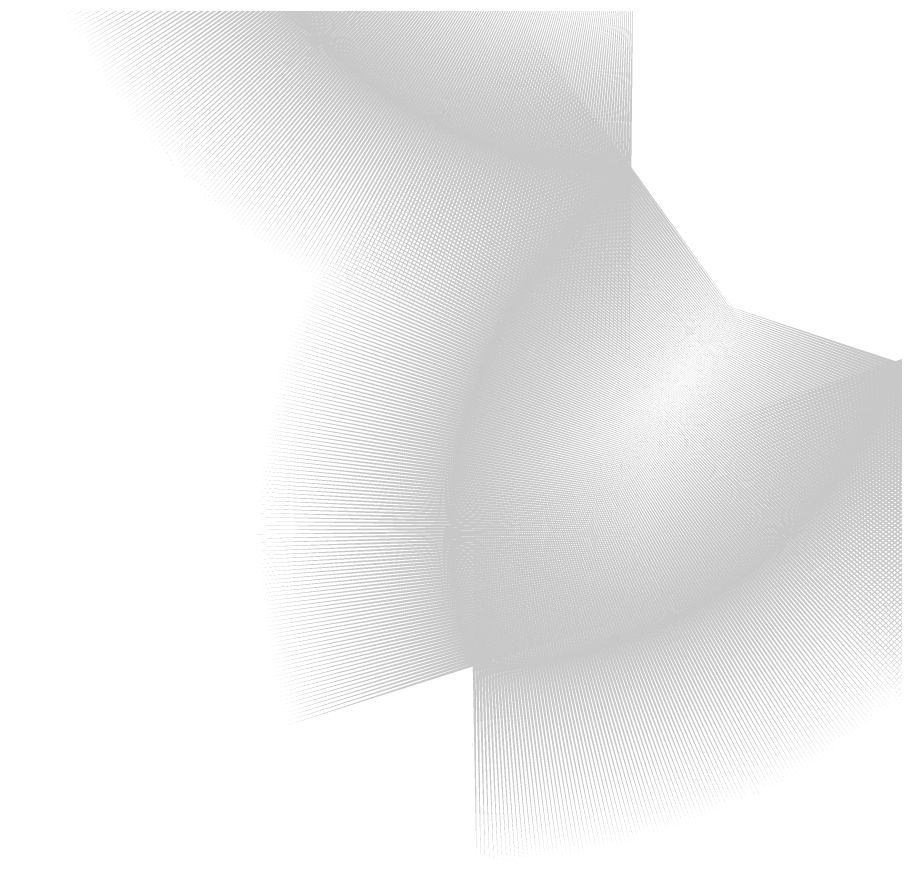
# Model space of a CAD drawing. Header units: centimetres. Extents: x -4.53 to 4.53, y -4 to 4.71.
# Drawn here: x -4.527 to 0, y -4 to 0.354 of the extents above; entities that cross this region are included whole.
import ezdxf

# ---------------------------------------------------------------- set-up
doc = ezdxf.new("R2010")
doc.units = ezdxf.units.CM
doc.layers.add('flower', color=1, linetype='CONTINUOUS', lineweight=158)

msp = doc.modelspace()

# ---------------------------------------------------------------- linework, layer by layer
at = {"layer": 'flower'}
for points in [[(5.2594963063149185e-06, -1.4163838203078447, 2, 0, 0), (-0.0045896542794963135, -1.4303806554824208, 2, 0, 0), (-0.009519520154133987, -1.4450622677122507, 2, 0, 0), (-0.014548486369243385, -1.459710230506315, 2, 0, 0), (-0.019676323271624163, -1.4743238749494916, 2, 0, 0), (-0.024902796693036022, -1.4889025336938417, 2, 0, 0), (-0.030227667960898097, -1.5034455409890919, 2, 0, 0), (-0.03565069390918357, -1.5179522327130248, 2, 0, 0), (-0.04117162688952486, -1.5324219464018158, 2, 0, 0), (-0.04679021478252482, -1.5468540212802813, 2, 0, 0), (-0.05250620100926795, -1.561247798292056, 2, 0, 0), (-0.05831932454303823, -1.5756026201296867, 2, 0, 0), (-0.06422931992123804, -1.589917831264651, 2, 0, 0), (-0.07023591725751482, -1.604192777977295, 2, 0, 0), (-0.07633884225407928, -1.6184268083866786, 2, 0, 0), (-0.08253781621423806, -1.6326192724803543, 2, 0, 0), (-0.08883255605511509, -1.6467695221440417, 2, 0, 0), (-0.09522277432058213, -1.6608769111912287, 2, 0, 0), (-0.1017081791943859, -1.6749407953926807, 2, 0, 0), (-0.10828847451347245, -1.6889605325058583, 2, 0, 0), (-0.11496335978151229, -1.7029354823042475, 2, 0, 0), (-0.12173253018262475, -1.7168650066065956, 2, 0, 0), (-0.12859567659529453, -1.7307484693060546, 2, 0, 0), (-0.13555248560649052, -1.7445852363992285, 2, 0, 0), (-0.14260263952597813, -1.758374676015128, 2, 0, 0), (-0.14974581640082363, -1.7721161584440224, 2, 0, 0), (-0.1569816900301031, -1.785809056166203, 2, 0, 0), (-0.16430992997979105, -1.7994527438806298, 2, 0, 0), (-0.171730201597856, -1.8130465985334923, 2, 0, 0), (-0.17924216602953863, -1.8265899993466608, 2, 0, 0), (-0.18684548023282904, -1.8400823278460359, 2, 0, 0), (-0.19453979699413032, -1.8535229678897898, 2, 0, 0), (-0.20232476494411417, -1.866911305696503, 2, 0, 0), (-0.2102000285737703, -1.8802467298731995, 2, 0, 0), (-0.21816522825063522, -1.893528631443256, 2, 0, 0), (-0.2262200002352186, -1.90675640387422, 2, 0, 0), (-0.234363976697615, -1.9199294431055038, 2, 0, 0), (-0.24259678573429783, -1.9330471475759712, 2, 0, 0), (-0.2509180513851057, -1.9461089182514073, 2, 0, 0), (-0.25932739365040947, -1.9591141586518759, 2, 0, 0), (-0.2678244285084666, -1.9720622748789558, 2, 0, 0), (-0.2764087679329554, -1.984952675642864, 2, 0, 0), (-0.2850800199106965, -1.997784772289455, 2, 0, 0), (-0.2938377884595586, -2.0105579788271095, 2, 0, 0), (-0.30268167364653165, -2.0232717119534827, 2, 0, 0), (-0.3116112716059977, -2.0359253910821486, 2, 0, 0), (-0.3206261745581751, -2.0485184383691175, 2, 0, 0), (-0.3297259708277324, -2.061050278739213, 2, 0, 0), (-0.3389102448625954, -2.0735203399123403, 2, 0, 0), (-0.3481785772529206, -2.0859280524296198, 2, 0, 0), (-0.35753054475024837, -2.09827284967939, 2, 0, 0), (-0.36696572028682994, -2.110554167923084, 2, 0, 0), (-0.3764836729951337, -2.1227714463209724, 2, 0, 0), (-0.38608396822751556, -2.134924126957774, 2, 0, 0), (-0.39576616757607214, -2.1470116548681353, 2, 0, 0), (-0.40552982889266204, -2.159033478061974, 2, 0, 0), (-0.41537450630909095, -2.170989047549684, 2, 0, 0), (-0.42529975025747796, -2.1828778173672054, 2, 0, 0), (-0.43530510749078377, -2.194699244600959, 2, 0, 0), (-0.4453901211035095, -2.206452789412638, 2, 0, 0), (-0.4555543305525604, -2.218137915063859, 2, 0, 0), (-0.46579727167827906, -2.229754087940675, 2, 0, 0), (-0.47611847672563784, -2.2413007775779397, 2, 0, 0), (-0.48651747436560666, -2.2527774566835395, 2, 0, 0), (-0.49699378971666974, -2.2641836011624643, 2, 0, 0), (-0.5075469443665123, -2.275518690140743, 2, 0, 0), (-0.5181764563938713, -2.2867822059892324, 2, 0, 0), (-0.528881840390544, -2.2979736343472568, 2, 0, 0), (-0.5396626074835467, -2.30909246414609, 2, 0, 0), (-0.5505182653574487, -2.3201381876322995, 2, 0, 0), (-0.5614483182768477, -2.3311103003909324, 2, 0, 0), (-0.5724522671090122, -2.3420083013685478, 2, 0, 0), (-0.5835296093466746, -2.3528316928961, 2, 0, 0), (-0.5946798391309753, -2.363579980711668, 2, 0, 0), (-0.6059024472745691, -2.3742526739830208, 2, 0, 0), (-0.6171969212848687, -2.384849285330031, 2, 0, 0), (-0.6285627453874627, -2.3953693308469433, 2, 0, 0), (-0.6399994005496529, -2.4058123301244567, 2, 0, 0), (-0.6515063645041672, -2.4161778062716737, 2, 0, 0), (-0.6630831117730045, -2.426465285937873, 2, 0, 0), (-0.6747291136914344, -2.4366742993341286, 2, 0, 0), (-0.6864438384321352, -2.4468043802547608, 2, 0, 0), (-0.6982267510294881, -2.4568550660986297, 2, 0, 0), (-0.7100773134039968, -2.4668258978902546, 2, 0, 0), (-0.7219949843868666, -2.4767164203007774, 2, 0, 0), (-0.7339792197447145, -2.4865261816687574, 2, 0, 0), (-0.7460294722044242, -2.4962547340207917, 2, 0, 0), (-0.7581451914781355, -2.5059016330919768, 2, 0, 0), (-0.7703258242883759, -2.5154664383461935, 2, 0, 0), (-0.7825708143933257, -2.524948712996229, 2, 0, 0), (-0.7948796026122189, -2.534348024023715, 2, 0, 0), (-0.8072516268508787, -2.543663942198912, 2, 0, 0), (-0.8196863221273908, -2.5528960421003037, 2, 0, 0), (-0.8321831205978958, -2.5620439021340276, 2, 0, 0), (-0.8447414515825258, -2.571107104553122, 2, 0, 0), (-0.8573607415914616, -2.5800852354766115, 2, 0, 0), (-0.87004041435113, -2.588977884908401, 2, 0, 0), (-0.8827798908305086, -2.597784646756003, 2, 0, 0), (-0.8955785892675746, -2.6065051188490753, 2, 0, 0), (-0.9084359251958704, -2.6151389029577934, 2, 0, 0), (-0.9213513114711934, -2.6236856048110346, 2, 0, 0), (-0.9343241582984095, -2.6321448341143805, 2, 0, 0), (-0.9473538732583863, -2.640516204567943, 2, 0, 0), (-0.960439861335045, -2.648799333884001, 2, 0, 0), (-0.9735815249425351, -2.6569938438044645, 2, 0, 0), (-0.9867782639525208, -2.6650993601181403, 2, 0, 0), (-1.0000294757215926, -2.67311551267783, 2, 0, 0), (-1.0133345551187785, -2.6810419354172232, 2, 0, 0), (-1.0266928945531855, -2.6888782663676225, 2, 0, 0), (-1.0401038840017416, -2.696624147674467, 2, 0, 0), (-1.0535669110370556, -2.7042792256136785, 2, 0, 0), (-1.0670813608553813, -2.7118431506078124, 2, 0, 0), (-1.080646616304702, -2.719315577242025, 2, 0, 0), (-1.0942620579128988, -2.7266961642798417, 2, 0, 0), (-1.1079270639160512, -2.733984574678743, 2, 0, 0), (-1.121641010286825, -2.7411804756055553, 2, 0, 0), (-1.1354032707629744, -2.748283538451654, 2, 0, 0), (-1.1492132168759344, -2.7552934388479615, 2, 0, 0), (-1.163070217979524, -2.7622098566797666, 2, 0, 0), (-1.176973641278746, -2.7690324761013416, 2, 0, 0), (-1.1909228518586825, -2.7757609855503653, 2, 0, 0), (-1.204917212713489, -2.782395077762147, 2, 0, 0), (-1.2189560847754877, -2.788934449783667, 2, 0, 0), (-1.233038826944345, -2.795378802987402, 2, 0, 0), (-1.247164796116352, -2.8017278430849677, 2, 0, 0), (-1.261333347213792, -2.8079812801405546, 2, 0, 0), (-1.2755438332144007, -2.814138828584174, 2, 0, 0), (-1.2897956051809072, -2.8202002072246892, 2, 0, 0), (-1.304088012290674, -2.8261651392626663, 2, 0, 0), (-1.3184204018654158, -2.832033352303008, 2, 0, 0), (-1.3327921194010042, -2.8378045783673964, 2, 0, 0), (-1.3472025085973554, -2.843478553906527, 2, 0, 0), (-1.3616509113884059, -2.8490550198121487, 2, 0, 0), (-1.3761366679721576, -2.854533721428892, 2, 0, 0), (-1.3906591168408107, -2.8599144085659, 2, 0, 0), (-1.4052175948109715, -2.8651968355082533, 2, 0, 0), (-1.4198114370539419, -2.870380761028193, 2, 0, 0), (-1.4344399771260734, -2.875465948396131, 2, 0, 0), (-1.4491025469992036, -2.880452165391467, 2, 0, 0), (-1.463798477091162, -2.8853391843131893, 2, 0, 0), (-1.4785270962963484, -2.890126781990273, 2, 0, 0), (-1.4932877320163773, -2.8948147397918733, 2, 0, 0), (-1.5080797101907966, -2.899402843637309, 2, 0, 0), (-1.5229023553278656, -2.903890884005836, 2, 0, 0), (-1.537754990535403, -2.908278655946221, 2, 0, 0), (-1.5526369375516982, -2.9125659590860935, 2, 0, 0), (-1.5675475167764872, -2.9167525976411017, 2, 0, 0), (-1.582486047301984, -2.920838380423852, 2, 0, 0), (-1.597451846943974, -2.924823120852637, 2, 0, 0), (-1.6124442322729722, -2.928706636959962, 2, 0, 0), (-1.6274625186454261, -2.9324887514008453, 2, 0, 0), (-1.6425060202349866, -2.9361692914609274, 2, 0, 0), (-1.657574050063824, -2.939748089064351, 2, 0, 0), (-1.6726659200339986, -2.9432249807814364, 2, 0, 0), (-1.6877809409588855, -2.9465998078361517, 2, 0, 0), (-1.702918422594645, -2.9498724161133545, 2, 0, 0), (-1.7180776736717478, -2.9530426561658354, 2, 0, 0), (-1.733258001926537, -2.956110383221142, 2, 0, 0), (-1.7484587141328434, -2.959075457188187, 2, 0, 0), (-1.7636791161336434, -2.96193774266365, 2, 0, 0), (-1.7789185128727576, -2.964697108938157, 2, 0, 0), (-1.794176208426589, -2.9673534300022504, 2, 0, 0), (-1.8094515060359098, -2.969906584552148, 2, 0, 0), (-1.8247437081376727, -2.972356455995274, 2, 0, 0), (-1.8400521163968677, -2.9747029324555894, 2, 0, 0), (-1.8553760317384125, -2.9769459067787, 2, 0, 0), (-1.870714754379081, -2.979085276536749, 2, 0, 0), (-1.8860675838594514, -2.9811209440330932, 2, 0, 0), (-1.9014338190758997, -2.983052816306767, 2, 0, 0), (-1.9168127583126142, -2.9848808051367257, 2, 0, 0), (-1.9322036992736398, -2.986604827045874, 2, 0, 0), (-1.9476059391149492, -2.988224803304882, 2, 0, 0), (-1.9630187744765424, -2.9897406599357734, 2, 0, 0), (-1.9784415015145607, -2.991152327715311, 2, 0, 0), (-1.993873415933432, -2.992459742178153, 2, 0, 0), (-2.0093138130180295, -2.9936628436197985, 2, 0, 0), (-2.024761987665864, -2.9947615770993137, 2, 0, 0), (-2.040217234419268, -2.9957558924418417, 2, 0, 0), (-2.0556788474976218, -2.996645744240894, 2, 0, 0), (-2.0711461208295803, -2.997431091860421, 2, 0, 0), (-2.086618348085315, -2.9981118994366716, 2, 0, 0), (-2.102094822708774, -2.9986881358798287, 2, 0, 0), (-2.1175748379499435, -2.99915977487543, 2, 0, 0), (-2.1330576868971223, -2.9995267948855684, 2, 0, 0), (-2.148542662509207, -2.9997891791498765, 2, 0, 0), (-2.1640290576479746, -2.9999469156862926, 2, 0, 0), (-2.1795161651103827, -2.9999999972916065, 2, 0, 0), (-2.1796150845377618, -2.9999996678665037, 2, 0, 0), (-2.1824335441426896, -2.9913052099799398, 2, 0, 0), (-2.1870108437473426, -2.976860140666707, 2, 0, 0), (-2.1914925356215393, -2.9623851229783025, 2, 0, 0), (-2.19587842384289, -2.9478807897070105, 2, 0, 0), (-2.200168316677175, -2.9333477749266836, 2, 0, 0), (-2.204362026586724, -2.9187867139650163, 2, 0, 0), (-2.208459370238617, -2.9041982433757747, 2, 0, 0), (-2.2124601685126946, -2.889583000910971, 2, 0, 0), (-2.216364246509394, -2.874941625492979, 2, 0, 0), (-2.220171433557389, -2.8602747571866085, 2, 0, 0), (-2.2238815632210587, -2.845583037171116, 2, 0, 0), (-2.2274944733077553, -2.8308671077121828, 2, 0, 0), (-2.231010005874899, -2.8161276121338323, 2, 0, 0), (-2.2344280072368843, -2.8013651947903093, 2, 0, 0), (-2.237748327971792, -2.7865805010379123, 2, 0, 0), (-2.2409708229279284, -2.771774177206773, 2, 0, 0), (-2.2440953512301673, -2.7569468705726137, 2, 0, 0), (-2.247121776286108, -2.742099229328441, 2, 0, 0), (-2.2500499657920496, -2.727231902556216, 2, 0, 0), (-2.2528797917387715, -2.7123455401984695, 2, 0, 0), (-2.2556111304171296, -2.697440793029901, 2, 0, 0), (-2.258243862423469, -2.6825183126289196, 2, 0, 0), (-2.2607778726648378, -2.667578751349166, 2, 0, 0), (-2.263213050364022, -2.652622762290991, 2, 0, 0), (-2.2655492890643885, -2.637650999272904, 2, 0, 0), (-2.2677864866345354, -2.6226641168029907, 2, 0, 0), (-2.2699245452727617, -2.6076627700503026, 2, 0, 0), (-2.2719633715113403, -2.592647614816215, 2, 0, 0), (-2.2739028762206033, -2.577619307505756, 2, 0, 0), (-2.2757429746128386, -2.5625785050989105, 2, 0, 0), (-2.277483586246, -2.5475258651219046, 2, 0, 0), (-2.279124635027218, -2.5324620456184546, 2, 0, 0), (-2.2806660492161313, -2.5173877051210045, 2, 0, 0), (-2.28210776142802, -2.502303502621934, 2, 0, 0), (-2.2834497086367533, -2.4872100975447538, 2, 0, 0), (-2.284691832177543, -2.4721081497152757, 2, 0, 0), (-2.2858340777495094, -2.456998319332767, 2, 0, 0), (-2.286876395418055, -2.44188126694109, 2, 0, 0), (-2.287818739617047, -2.4267576533998265, 2, 0, 0), (-2.288661069150809, -2.411628139855386, 2, 0, 0), (-2.2894033471959228, -2.396493387712103, 2, 0, 0), (-2.2900455413028378, -2.3813540586033253, 2, 0, 0), (-2.2905876233972897, -2.3662108143624847, 2, 0, 0), (-2.291029569781527, -2.3510643169941714, 2, 0, 0), (-2.2913713611353486, -2.3359152286451876, 2, 0, 0), (-2.291612982516945, -2.320764211575604, 2, 0, 0), (-2.291754423363558, -2.3056119281298066, 2, 0, 0), (-2.291795677491934, -2.2904590407075447, 2, 0, 0), (-2.2917367430986015, -2.2753062117349683, 2, 0, 0), (-2.291577622759946, -2.2601541036356743, 2, 0, 0), (-2.2913183234320993, -2.245003378801745, 2, 0, 0), (-2.2909588564506334, -2.2298546995647923, 2, 0, 0), (-2.2904992375300672, -2.2147087281670004, 2, 0, 0), (-2.2899394867631777, -2.19956612673218, 2, 0, 0), (-2.2892796286201227, -2.184427557236818, 2, 0, 0), (-2.2885196919473714, -2.1692936814811405, 2, 0, 0), (-2.287659709966441, -2.154165161060183, 2, 0, 0), (-2.2866997202724475, -2.1390426573348638, 2, 0, 0), (-2.28563976483246, -2.1239268314030766, 2, 0, 0), (-2.2844798899836674, -2.108818344070785, 2, 0, 0), (-2.2832201464313524, -2.09371785582314, 2, 0, 0), (-2.281860589246673, -2.078626026795602, 2, 0, 0), (-2.280401277864258, -2.0635435167450824, 2, 0, 0), (-2.278842276079608, -2.0484709850211047, 2, 0, 0), (-2.277183652046304, -2.033409090536977, 2, 0, 0), (-2.27542547827303, -2.018358491740987, 2, 0, 0), (-2.2735678316204044, -2.0033198465876216, 2, 0, 0), (-2.2716107932976173, -1.9882938125087963, 2, 0, 0), (-2.2695544488588824, -1.9732810463851223, 2, 0, 0), (-2.2673988881996956, -1.9582822045171835, 2, 0, 0), (-2.2651442055529065, -1.9432979425968504, 2, 0, 0), (-2.2627904994845967, -1.9283289156786156, 2, 0, 0), (-2.2603378728897727, -1.9133757781509515, 2, 0, 0), (-2.2577864329878685, -1.8984391837077117, 2, 0, 0), (-2.2551362913180544, -1.8835197853195462, 2, 0, 0), (-2.252387563734367, -1.8686182352053626, 2, 0, 0), (-2.2495403704006374, -1.8537351848038073, 2, 0, 0), (-2.2465948357852454, -1.8388712847447921, 2, 0, 0), (-2.2435510886556727, -1.8240271848210488, 2, 0, 0), (-2.240409262072875, -1.8092035339597226, 2, 0, 0), (-2.2371694933854678, -1.794400980194005, 2, 0, 0), (-2.2338319242237192, -1.7796201706348032, 2, 0, 0), (-2.2303967004933574, -1.7648617514424498, 2, 0, 0), (-2.2268639723691956, -1.7501263677984578, 2, 0, 0), (-2.2232338942885663, -1.735414663877314, 2, 0, 0), (-2.2195066249445676, -1.7207272828183184, 2, 0, 0), (-2.2156823272791257, -1.7060648666974685, 2, 0, 0), (-2.211761168475876, -1.6914280564993907, 2, 0, 0), (-2.20774331995285, -1.6768174920893182, 2, 0, 0), (-2.203628957354982, -1.6622338121851192, 2, 0, 0), (-2.199418260546434, -1.6476776543293754, 2, 0, 0), (-2.1951114136027288, -1.6331496548615072, 2, 0, 0), (-2.1907086048027056, -1.6186504488899625, 2, 0, 0), (-2.1862100266202873, -1.604180670264443, 2, 0, 0), (-2.1816158757160666, -1.5897409515482037, 2, 0, 0), (-2.176926352928711, -1.575331923990393, 2, 0, 0), (-2.1721416632661796, -1.5609542174984623, 2, 0, 0), (-2.167262015896763, -1.5466084606106216, 2, 0, 0), (-2.1622876241399376, -1.5322952804683718, 2, 0, 0), (-2.157218705457044, -1.5180153027890797, 2, 0, 0), (-2.152055481441775, -1.5037691518386298, 2, 0, 0), (-2.1467981778104925, -1.4895574504041296, 2, 0, 0), (-2.141447024392358, -1.4753808197666891, 2, 0, 0), (-2.136002255119285, -1.461239879674253, 2, 0, 0), (-2.1304641080157154, -1.4471352483145155, 2, 0, 0), (-2.1248328251882103, -1.4330675422878913, 2, 0, 0), (-2.1191086528148677, -1.4190373765805617, 2, 0, 0), (-2.1132918411345623, -1.4050453645375882, 2, 0, 0), (-2.107382644436001, -1.3910921178361002, 2, 0, 0), (-2.1013813210466123, -1.3771782464585565, 2, 0, 0), (-2.095288133321249, -1.3633043586660754, 2, 0, 0), (-2.0891033476307217, -1.3494710609718485, 2, 0, 0), (-2.0828272343501513, -1.3356789581146224, 2, 0, 0), (-2.0764600678471528, -1.3219286530322631, 2, 0, 0), (-2.070002126469837, -1.3082207468354, 2, 0, 0), (-2.0634536925346447, -1.2945558387811429, 2, 0, 0), (-2.0568150523140067, -1.2809345262468903, 2, 0, 0), (-2.050086496023823, -1.2673574047042102, 2, 0, 0), (-2.043268317810784, -1.2538250676928107, 2, 0, 0), (-2.036360815739503, -1.2403381067945907, 2, 0, 0), (-2.029364291779491, -1.226897111607781, 2, 0, 0), (-2.0222790517919567, -1.2135026697211657, 2, 0, 0), (-2.015105405516431, -1.2001553666883995, 2, 0, 0), (-2.0078436665572292, -1.1868557860024054, 2, 0, 0), (-2.0004941523697437, -1.1736045090698677, 2, 0, 0), (-1.9930571842465592, -1.1604021151858173, 2, 0, 0), (-1.9855330873034145, -1.1472491815083057, 2, 0, 0), (-1.977922190464985, -1.1341462830331719, 2, 0, 0), (-1.9702248264505051, -1.1210939925689107, 2, 0, 0), (-1.9624413317592222, -1.1080928807116255, 2, 0, 0), (-1.9545720466556884, -1.0951435158200893, 2, 0, 0), (-1.9466173151548811, -1.0822464639908949, 2, 0, 0), (-1.9385774850071686, -1.069402289033709, 2, 0, 0), (-1.9304529076831058, -1.0566115524466249, 2, 0, 0), (-1.9222439383580676, -1.0438748133916138, 2, 0, 0), (-1.9139509358967257, -1.0311926286700825, 2, 0, 0), (-1.9055742628373569, -1.0185655526985313, 2, 0, 0), (-1.8971142853759977, -1.0059941374843184, 2, 0, 0), (-1.8885713733504308, -0.9934789326015252, 2, 0, 0), (-1.8799459002240233, -0.9810204851669335, 2, 0, 0), (-1.8712382430693941, -0.9686193398161078, 2, 0, 0), (-1.8624487825519356, -0.9562760386795843, 2, 0, 0), (-1.8535779029131678, -0.9439911213591722, 2, 0, 0), (-1.8446259919539434, -0.931765124904365, 2, 0, 0), (-1.8355934410174926, -0.9195985837888596, 2, 0, 0), (-1.8264806449723183, -0.9074920298871947, 2, 0, 0), (-1.8172880021949298, -0.8954459924514986, 2, 0, 0), (-1.8080159145524313, -0.8834609980883503, 2, 0, 0), (-1.798664787384951, -0.8715375707357612, 2, 0, 0), (-1.7892350294879213, -0.859676231640268, 2, 0, 0), (-1.7797270530942115, -0.8478774993341465, 2, 0, 0), (-1.7701412738561002, -0.8361418896127442, 2, 0, 0), (-1.760478110827111, -0.8244699155119319, 2, 0, 0), (-1.750737986443689, -0.8128620872856738, 2, 0, 0), (-1.7409213265067334, -0.8013189123837225, 2, 0, 0), (-1.7310285601629865, -0.7898408954294356, 2, 0, 0), (-1.7210601198862707, -0.7784285381977147, 2, 0, 0), (-1.7110164414585811, -0.7670823395930704, 2, 0, 0), (-1.7008979639510384, -0.7558027956278115, 2, 0, 0), (-1.6907051297046907, -0.7445903994003614, 2, 0, 0), (-1.6804383843111785, -0.7334456410737009, 2, 0, 0), (-1.6700981765932539, -0.722369007853944, 2, 0, 0), (-1.65968495858516, -0.7113609839690322, 2, 0, 0), (-1.649199185512872, -0.7004220506475729, 2, 0, 0), (-1.6386413157741913, -0.6895526860977979, 2, 0, 0), (-1.6280118109187103, -0.6787533654866583, 2, 0, 0), (-1.6173111356276362, -0.6680245609190543, 2, 0, 0), (-1.6065397576934708, -0.6573667414171932, 2, 0, 0), (-1.5956981479995684, -0.6467803729000885, 2, 0, 0), (-1.5847867804995444, -0.6362659181631909, 2, 0, 0), (-1.5738061321965575, -0.6258238368581545, 2, 0, 0), (-1.56275668312246, -0.6154545854727468, 2, 0, 0), (-1.551638916316808, -0.6051586173108882, 2, 0, 0), (-1.5404533178057482, -0.5949363824728386, 2, 0, 0), (-1.5292003765807682, -0.5847883278355196, 2, 0, 0), (-1.517880584577322, -0.5747148970329785, 2, 0, 0), (-1.5064944366533237, -0.5647165304369952, 2, 0, 0), (-1.4950424305675112, -0.5547936651378294, 2, 0, 0), (-1.483525066957693, -0.5449467349251139, 2, 0, 0), (-1.471942849318854, -0.5351761702688906, 2, 0, 0), (-1.4602962839811517, -0.5254823983007924, 2, 0, 0), (-1.448585880087776, -0.5158658427953697, 2, 0, 0), (-1.4368121495726953, -0.5063269241515653, 2, 0, 0), (-1.4249756071382746, -0.4968660593743358, 2, 0, 0), (-1.4130767702327751, -0.4874836620564225, 2, 0, 0), (-1.4011161590277335, -0.47818014236026996, 2, 0, 0), (-1.3890942963952226, -0.46895590700009515, 2, 0, 0), (-1.3770117078849917, -0.4598113592241088, 2, 0, 0), (-1.3648689217014938, -0.4507468987968842, 2, 0, 0), (-1.3526664686807932, -0.44176292198188427, 2, 0, 0), (-1.3470594366050588, -0.43769167311107043, 2, 0, 0), (-1.3617911243497596, -0.437646910359188, 2, 0, 0), (-1.37727757966591, -0.43749519697849326, 2, 0, 0), (-1.39276265615626, -0.43723883532572305, 2, 0, 0), (-1.4082456466779822, -0.4368778371079096, 2, 0, 0), (-1.423725844183505, -0.4364122188104296, 2, 0, 0), (-1.439202541752809, -0.43584200169624765, 2, 0, 0), (-1.4546750326256968, -0.4351672118049468, 2, 0, 0), (-1.4701426102340773, -0.4343878799515406, 2, 0, 0), (-1.4856045682342278, -0.4335040417250635, 2, 0, 0), (-1.501060200539052, -0.43251573748694794, 2, 0, 0), (-1.516508801350323, -0.43142301236917957, 2, 0, 0), (-1.5319496651909126, -0.4302259162722377, 2, 0, 0), (-1.5473820869370158, -0.42892450386281444, 2, 0, 0), (-1.5628053618503375, -0.42751883457132056, 2, 0, 0), (-1.5782187856102896, -0.4260089725891696, 2, 0, 0), (-1.5936216543461428, -0.42439498686584853, 2, 0, 0), (-1.6090132646691753, -0.42267695110576753, 2, 0, 0), (-1.624392913704794, -0.4208549437648941, 2, 0, 0), (-1.6397598991246305, -0.41892904804717146, 2, 0, 0), (-1.6551135191786135, -0.4168993519007187, 2, 0, 0), (-1.670453072727017, -0.41476594801381284, 2, 0, 0), (-1.6857778592724766, -0.412528933810659, 2, 0, 0), (-1.7010871789919784, -0.41018841144693896, 2, 0, 0), (-1.716380332768819, -0.4077444878051466, 2, 0, 0), (-1.7316566222245275, -0.405197274489709, 2, 0, 0), (-1.7469153497507675, -0.4025468878218863, 2, 0, 0), (-1.7621558185411803, -0.39979344883446366, 2, 0, 0), (-1.7773773326232143, -0.39693708326622046, 2, 0, 0), (-1.7925791968899054, -0.3939779215561918, 2, 0, 0), (-1.8077607171316201, -0.3909160988377094, 2, 0, 0), (-1.822921200067756, -0.38775175493223113, 2, 0, 0), (-1.8380599533784006, -0.3844850343429571, 2, 0, 0), (-1.8531762857359544, -0.3811160862482281, 2, 0, 0), (-1.8682695068366886, -0.37764506449471646, 2, 0, 0), (-1.8833389274322778, -0.3740721275903991, 2, 0, 0), (-1.8983838593612719, -0.3703974386973172, 2, 0, 0), (-1.9134036155805225, -0.36662116562412894, 2, 0, 0), (-1.9283975101965574, -0.3627434808184433, 2, 0, 0), (-1.9433648584969023, -0.3587645613589463, 2, 0, 0), (-1.9583049769813496, -0.3546845889473138, 2, 0, 0), (-1.9732171833931704, -0.35050374989991573, 2, 0, 0), (-1.9881007967502695, -0.3462222351393063, 2, 0, 0), (-2.0029551373762904, -0.3418402401855025, 2, 0, 0), (-2.0177795269316405, -0.3373579651470626, 2, 0, 0), (-2.0325732884444774, -0.33277561471194206, 2, 0, 0), (-2.0473357463416257, -0.328093398138146, 2, 0, 0), (-2.0620662264794185, -0.3233115292441786, 2, 0, 0), (-2.07676405617449, -0.3184302263992733, 2, 0, 0), (-2.0914285642344916, -0.31344971251342324, 2, 0, 0), (-2.1060590809887447, -0.3083702150272014, 2, 0, 0), (-2.1206549383188187, -0.3031919659013753, 2, 0, 0), (-2.135215469689045, -0.29791520160631135, 2, 0, 0), (-2.149740010176952, -0.29254016311118036, 2, 0, 0), (-2.164227896503631, -0.28706709587295, 2, 0, 0), (-2.178678467064027, -0.2814962498251754, 2, 0, 0), (-2.1930910619571486, -0.2758278793665898, 2, 0, 0), (-2.2074650230162045, -0.2700622433494835, 2, 0, 0), (-2.221799693838659, -0.26419960506788387, 2, 0, 0), (-2.236094419816208, -0.25824023224553194, 2, 0, 0), (-2.2503485481646726, -0.25218439702365725, 2, 0, 0), (-2.2645614279538084, -0.24603237594854832, 2, 0, 0), (-2.278732410137029, -0.23978444995892723, 2, 0, 0), (-2.292860847581054, -0.23344090437311538, 2, 0, 0), (-2.306946095095449, -0.2270020288760075, 2, 0, 0), (-2.3209875094620944, -0.2204681175058445, 2, 0, 0), (-2.334984449464561, -0.21383946864078185, 2, 0, 0), (-2.3489362759173917, -0.20711638498526375, 2, 0, 0), (-2.362842351695285, -0.2002991735562052, 2, 0, 0), (-2.376702041762195, -0.193388145668965, 2, 0, 0), (-2.3905147132003295, -0.18638361692313543, 2, 0, 0), (-2.4042797352390526, -0.17928590718812476, 2, 0, 0), (-2.4179964792836905, -0.17209534058855214, 2, 0, 0), (-2.431664318944237, -0.16481224548944828, 2, 0, 0), (-2.445282630063957, -0.1574369544812555, 2, 0, 0), (-2.4588507907478876, -0.14996980436464646, 2, 0, 0), (-2.472368181391246, -0.14241113613513368, 2, 0, 0), (-2.4858341847077137, -0.134761294967509, 2, 0, 0), (-2.499248185757631, -0.12702063020007293, 2, 0, 0), (-2.5126095719760784, -0.11918949531868539, 2, 0, 0), (-2.52591773320085, -0.11126824794062129, 2, 0, 0), (-2.5391720617003157, -0.10325724979824247, 2, 0, 0), (-2.552371952201179, -0.09515686672247292, 2, 0, 0), (-2.5655168019161105, -0.08696746862610039, 2, 0, 0), (-2.578606010571278, -0.07868942948687829, 2, 0, 0), (-2.5916389804337596, -0.07032312733045099, 2, 0, 0), (-2.604615116338839, -0.06186894421308731, 2, 0, 0), (-2.6175338257171843, -0.053327266204237445, 2, 0, 0), (-2.6303945186219067, -0.04469848336889948, 2, 0, 0), (-2.643196607755505, -0.03598298974980896, 2, 0, 0), (-2.6559395084966813, -0.02718118334944264, 2, 0, 0), (-2.6686226389270393, -0.018293466111845902, 2, 0, 0), (-2.681245419857662, -0.009320243904271885, 2, 0, 0), (-2.6938072748555557, -0.00026192649865475204, 2, 0, 0), (-2.706307630269974, 0.008881072447108451, 2, 0, 0), (-2.7187459152586166, 0.018108335408043796, 2, 0, 0), (-2.7311215618136995, 0.027419441011174772, 2, 0, 0), (-2.743434004787888, 0.0368139640547549, 2, 0, 0), (-2.755682681920108, 0.046291475527691306, 2, 0, 0), (-2.7678670338612212, 0.05585154262913439, 2, 0, 0), (-2.77998650419957, 0.065493728788242, 2, 0, 0), (-2.792040539486385, 0.0752175936841164, 2, 0, 0), (-2.80402858926106, 0.08502269326591172, 2, 0, 0), (-2.815950106076288, 0.09490857977311129, 2, 0, 0), (-2.8278045455230636, 0.10487480175597641, 2, 0, 0), (-2.839591366255538, 0.11492090409616051, 2, 0, 0), (-2.8513100300157515, 0.125046428027497, 2, 0, 0), (-2.8629600016582, 0.13525091115694243, 2, 0, 0), (-2.874540749174283, 0.14553388748569795, 2, 0, 0), (-2.8860517437165933, 0.15589488743048663, 2, 0, 0), (-2.897492459623069, 0.16633343784499877, 2, 0, 0), (-2.9088623744409983, 0.17684906204149642, 2, 0, 0), (-2.9201609689508814, 0.1874412798125893, 2, 0, 0), (-2.931387727190133, 0.19810960745315231, 2, 0, 0), (-2.942542136476651, 0.20885355778242332, 2, 0, 0), (-2.953623687432226, 0.21967264016624655, 2, 0, 0), (-2.964631874005807, 0.23056636053948187, 2, 0, 0), (-2.975566193496602, 0.24153422142856273, 2, 0, 0), (-2.986426146577042, 0.2525757219742151, 2, 0, 0), (-2.997211237315581, 0.2636903579543308, 2, 0, 0), (-3.0079209731993433, 0.27487762180699216, 2, 0, 0), (-3.018554865156612, 0.2861370026536505, 2, 0, 0), (-3.0291124275791703, 0.2974679863224585, 2, 0, 0), (-3.0395931783444676, 0.30887005537174606, 2, 0, 0), (-3.0499966388376434, 0.3203426891136518, 2, 0, 0), (-3.06032233397338, 0.33188536363790266, 2, 0, 0), (-3.0705697922176025, 0.34349755183573727, 2, 0, 0), (-3.0807385456090035, 0.3551787234239754, 2, 0, 0), (-3.090828129780423, 0.36692834496923576, 2, 0, 0), (-3.1008380839800456, 0.37874587991229647, 2, 0, 0), (-3.1107679510924475, 0.3906307885925955, 2, 0, 0), (-3.1206172776594667, 0.40258252827287544, 2, 0, 0), (-3.130385613900915, 0.4146005531639716, 2, 0, 0), (-3.1400725137351135, 0.426684314449731, 2, 0, 0), (-3.1496775347992654, 0.43883326031207637, 2, 0, 0), (-3.159200238469657, 0.4510468359562061, 2, 0, 0), (-3.168640189881689, 0.46332448363593115, 2, 0, 0), (-3.177996957949732, 0.475665642679143, 2, 0, 0), (-3.1872701153868155, 0.4880697495134163, 2, 0, 0), (-3.196459238724138, 0.5005362376917475, 2, 0, 0), (-3.205563908330408, 0.5130645379184211, 2, 0, 0), (-3.214583708431004, 0.5256540780750063, 2, 0, 0), (-3.223518227126963, 0.5383042832464868, 2, 0, 0), (-3.23236705641379, 0.5510145757475111, 2, 0, 0), (-3.2411297922000903, 0.5637843751487741, 2, 0, 0), (-3.2498060343260216, 0.5766130983035231, 2, 0, 0), (-3.2583953865815687, 0.5895001593741911, 2, 0, 0), (-3.266897456724637, 0.6024449698591443, 2, 0, 0), (-3.2753118564989636, 0.6154469386195591, 2, 0, 0), (-3.28363820165185, 0.6285054719064185, 2, 0, 0), (-3.291876111951704, 0.6416199733876238, 2, 0, 0), (-3.300025211205411, 0.6547898441752285, 2, 0, 0), (-3.3080851272755076, 0.6680144828527881, 2, 0, 0), (-3.316055492097176, 0.6812932855028206, 2, 0, 0), (-3.323935941695055, 0.6946256457343885, 2, 0, 0), (-3.3317261161998584, 0.708010954710788, 2, 0, 0), (-3.339425659864812, 0.7214486011773562, 2, 0, 0), (-3.347034221081896, 0.7349379714893793, 2, 0, 0), (-3.354551452397903, 0.7484784496401187, 2, 0, 0), (-3.361977010530304, 0.7620694172889408, 2, 0, 0), (-3.3693105563829278, 0.7757102537895548, 2, 0, 0), (-3.3765517550614392, 0.7894003362183528, 2, 0, 0), (-3.3837002758886428, 0.803139039402861, 2, 0, 0), (-3.390755792419574, 0.8169257359502853, 2, 0, 0), (-3.3977179824564114, 0.8307597962761608, 2, 0, 0), (-3.404586528063189, 0.8446405886331045, 2, 0, 0), (-3.4113611155803163, 0.8585674791396674, 2, 0, 0), (-3.4180414356388997, 0.8725398318092749, 2, 0, 0), (-3.4246271831748727, 0.8865570085792752, 2, 0, 0), (-3.431118057442924, 0.9006183693400749, 2, 0, 0), (-3.4375137620302336, 0.9147232719643705, 2, 0, 0), (-3.44381400487001, 0.9288710723364715, 2, 0, 0), (-3.450018498254824, 0.9430611243817176, 2, 0, 0), (-3.456126958849751, 0.9572927800959777, 2, 0, 0), (-3.4621391077053065, 0.9715653895752443, 2, 0, 0), (-3.4680546702701855, 0.9858783010453103, 2, 0, 0), (-3.4738733764038034, 1.0002308608915398, 2, 0, 0), (-3.479594960388627, 1.0146224136887056, 2, 0, 0), (-3.4852191609423135, 1.0290523022309261, 2, 0, 0), (-3.490745721229639, 1.0435198675616777, 2, 0, 0), (-3.4961743888742287, 1.0580244490038828, 2, 0, 0), (-3.5015049159700817, 1.0725653841900866, 2, 0, 0), (-3.5067370590928917, 1.0871420090926982, 2, 0, 0), (-3.5118705793111626, 1.101753658054318, 2, 0, 0), (-3.5169052421971223, 1.1163996638181346, 2, 0, 0), (-3.5218408178374236, 1.1310793575583948, 2, 0, 0), (-3.5266770808436476, 1.1457920689109509, 2, 0, 0), (-3.526707335325891, 1.1458862486749026, 2, 0, 0), (-3.5193093664131023, 1.1512534982919096, 2, 0, 0), (-3.5069857524806007, 1.160070540810663, 2, 0, 0), (-3.494604111537235, 1.1688059095312395, 2, 0, 0), (-3.4821649848608827, 1.1774592225768048, 2, 0, 0), (-3.46966891624248, 1.1860301016576829, 2, 0, 0), (-3.4571164519622446, 1.194518172087896, 2, 0, 0), (-3.4445081407657954, 1.2029230628015437, 2, 0, 0), (-3.4318445338401657, 1.2112444063690222, 2, 0, 0), (-3.4191261847897065, 1.2194818390130906, 2, 0, 0), (-3.406353649611885, 1.2276350006247694, 2, 0, 0), (-3.3935274866729754, 1.2357035347790877, 2, 0, 0), (-3.380648256683655, 1.2436870887506624, 2, 0, 0), (-3.3677165226744874, 1.2515853135291173, 2, 0, 0), (-3.3547328499713114, 1.2593978638343426, 2, 0, 0), (-3.3416978061705276, 1.2671243981315863, 2, 0, 0), (-3.32861196111428, 1.2747645786463893, 2, 0, 0), (-3.315475886865554, 1.2823180713793456, 2, 0, 0), (-3.302290157683159, 1.2897845461207087, 2, 0, 0), (-3.289055349996631, 1.2971636764648249, 2, 0, 0), (-3.2757720423810253, 1.3044551398244026, 2, 0, 0), (-3.262440815531633, 1.311658617444614, 2, 0, 0), (-3.249062252238587, 1.318773794417032, 2, 0, 0), (-3.23563693736139, 1.3258003596933943, 2, 0, 0), (-3.2221654578033436, 1.3327380060992025, 2, 0, 0), (-3.208648402485895, 1.3395864303471496, 2, 0, 0), (-3.195086362322884, 1.346345333050381, 2, 0, 0), (-3.181479930194719, 1.3530144187355795, 2, 0, 0), (-3.167829700922455, 1.359593395855884, 2, 0, 0)], [(-1.1894153567531758, 1.3586315616777531, 2, 0, 0), (-1.1757715308579875, 1.3520393151656265, 2, 0, 0), (-1.162171589701287, 1.345357002716396, 2, 0, 0), (-1.1486161278203675, 1.3385849164551455, 2, 0, 0), (-1.1351057378080605, 1.3317233524315282, 2, 0, 0), (-1.1216410102868257, 1.3247726106068183, 2, 0, 0), (-1.1082225338829352, 1.3177329948408047, 2, 0, 0), (-1.0948508952007403, 1.3106048128785033, 2, 0, 0), (-1.0815266787970244, 1.3033883763367036, 2, 0, 0), (-1.0682504671554531, 1.2960840006903487, 2, 0, 0), (-1.055022840661106, 1.2886920052587412, 2, 0, 0), (-1.0418443775751072, 1.2812127131915854, 2, 0, 0), (-1.0287156540093443, 1.2736464514548587, 2, 0, 0), (-1.0156372439012848, 1.2659935508165208, 2, 0, 0), (-1.0026097189888845, 1.258254345832051, 2, 0, 0), (-0.9896336487855923, 1.250429174829823, 2, 0, 0), (-0.9767096005554563, 1.242518379896318, 2, 0, 0), (-0.9638381392883215, 1.2345223068611637, 2, 0, 0), (-0.9510198276751343, 1.2264413052820227, 2, 0, 0), (-0.9382552260833403, 1.218275728429305, 2, 0, 0), (-0.9255448925323899, 1.21002593327073, 2, 0, 0), (-0.9128893826693423, 1.2016922804557173, 2, 0, 0), (-0.9002892497445756, 1.193275134299622, 2, 0, 0), (-0.8877450445876001, 1.1847748627678074, 2, 0, 0), (-0.8752573155829786, 1.176191837459561, 2, 0, 0), (-0.8628266086463536, 1.1675264335918465, 2, 0, 0), (-0.8504534672005799, 1.1587790299829037, 2, 0, 0), (-0.8381384321519714, 1.1499500090356864, 2, 0, 0), (-0.8325337761845167, 1.1458754897323942, 2, 0, 0), (-0.8370435461465895, 1.1598999898090645, 2, 0, 0), (-0.8416848360225893, 1.1746753660647118, 2, 0, 0), (-0.8462261733969081, 1.1894817690736001, 2, 0, 0), (-0.8506673508844441, 1.2043185226852637, 2, 0, 0), (-0.8550081656740067, 1.21918494936324, 2, 0, 0), (-0.8592484195375772, 1.234080370216022, 2, 0, 0), (-0.8633879188393591, 1.2490041050280436, 2, 0, 0), (-0.8674264745446237, 1.263955472290755, 2, 0, 0), (-0.8713639022283401, 1.2789337892337398, 2, 0, 0), (-0.8752000220835994, 1.2939383718558952, 2, 0, 0), (-0.8789346589298236, 1.3089685349566678, 2, 0, 0), (-0.8825676422207673, 1.3240235921673416, 2, 0, 0), (-0.8860988060523054, 1.3391028559823905, 2, 0, 0), (-0.8895279891700074, 1.3542056377908591, 2, 0, 0)], [(0.8901822476060616, 1.3571419409757555, 2, 0, 0), (0.8868475528672123, 1.3423604826534672, 2, 0, 0), (0.8834151992074393, 1.3276013957071444, 2, 0, 0), (0.8798853366760881, 1.3128653253474925, 2, 0, 0), (0.8762581195852162, 1.2981529157790173, 2, 0, 0), (0.8725337065028513, 1.2834648101718682, 2, 0, 0), (0.8687122602460553, 1.2688016506337167, 2, 0, 0), (0.8647939478738098, 1.2541640781816885, 2, 0, 0), (0.860778940679712, 1.23955273271434, 2, 0, 0), (0.8566674141844852, 1.2249682529836843, 2, 0, 0), (0.8524595481283059, 1.2104112765672672, 2, 0, 0), (0.8481555264629489, 1.1958824398402956, 2, 0, 0), (0.8437555373437415, 1.1813823779478168, 2, 0, 0), (0.8392597731213418, 1.166911724776952, 2, 0, 0), (0.8346684303333276, 1.1524711129291871, 2, 0, 0), (0.8325252661407297, 1.1458816726411214, 2, 0, 0), (0.8444697627674262, 1.1545045276118464, 2, 0, 0), (0.8570877431885682, 1.1634844989537099, 2, 0, 0), (0.8697661188272088, 1.1723789976115613, 2, 0, 0), (0.8825043107115629, 1.1811876174084635, 2, 0, 0), (0.8953017371382678, 1.1899099560892312, 2, 0, 0), (0.908157813698957, 1.1985456153388023, 2, 0, 0), (0.9210719533069371, 1.2070942008004208, 2, 0, 0), (0.9340435662240045, 1.215555322093653, 2, 0, 0), (0.9470720600873734, 1.2239285928322088, 2, 0, 0), (0.9601568399367291, 1.2322136306415914, 2, 0, 0), (0.9732973082413958, 1.2404100571765548, 2, 0, 0), (0.9864928649276217, 1.2485174981383838, 2, 0, 0), (0.99974290740599, 1.2565355832919871, 2, 0, 0), (1.0130468305989246, 1.2644639464828005, 2, 0, 0)], [(1.0022273326501032, -2.674433284099708, 2, 0, 0), (0.9892527844191621, -2.666605589845469, 2, 0, 0), (0.976330274811307, -2.658692281778058, 2, 0, 0), (0.9634603687491207, -2.650693705836969, 2, 0, 0), (0.9506436288555613, -2.6426102116892816, 2, 0, 0), (0.9378806154293657, -2.634442152714371, 2, 0, 0), (0.9251718864205554, -2.626189885988466, 2, 0, 0), (0.9125179974060453, -2.617853772269032, 2, 0, 0), (0.8999195015653563, -2.609434175979007, 2, 0, 0), (0.8873769496564317, -2.600931465190865, 2, 0, 0), (0.8748908899915597, -2.592346011610527, 2, 0, 0), (0.8624618684134072, -2.5836781905611135, 2, 0, 0), (0.8500904282711502, -2.574928380966532, 2, 0, 0), (0.837777110396729, -2.566096965334918, 2, 0, 0), (0.8255224530811983, -2.5571843297419083, 2, 0, 0), (0.8133269920512007, -2.5481908638137662, 2, 0, 0), (0.8011912604455409, -2.539116960710346, 2, 0, 0), (0.7891157887918853, -2.529963017107907, 2, 0, 0), (0.7771011049835639, -2.520729433181775, 2, 0, 0), (0.7651477342564971, -2.5114166125888415, 2, 0, 0), (0.7532561991662299, -2.5020249624499247, 2, 0, 0), (0.7414270195650935, -2.492554893331967, 2, 0, 0), (0.729660712579473, -2.483006819230087, 2, 0, 0), (0.717957792587205, -2.4733811575494826, 2, 0, 0), (0.7063187711950906, -2.4636783290871858, 2, 0, 0), (0.694744157216528, -2.4538987580136604, 2, 0, 0), (0.6832344566492713, -2.4440428718542657, 2, 0, 0), (0.6717901726533073, -2.434111101470563, 2, 0, 0), (0.6604118055288623, -2.424103881041482, 2, 0, 0), (0.6490998526945294, -2.414021648044338, 2, 0, 0), (0.6378548086655242, -2.4038648432357097, 2, 0, 0), (0.6266771650320647, -2.3936339106321665, 2, 0, 0), (0.6155674104378822, -2.3833292974908638, 2, 0, 0), (0.6045260305588604, -2.3729514542899874, 2, 0, 0), (0.5935535080818011, -2.362500834709058, 2, 0, 0), (0.5826503226833257, -2.3519778956091044, 2, 0, 0), (0.5718169510089034, -2.3413830970126845, 2, 0, 0), (0.5610538666520161, -2.3307169020837804, 2, 0, 0), (0.5503615401334521, -2.3199797771075454, 2, 0, 0), (0.5397404388807402, -2.3091721914699255, 2, 0, 0), (0.529191027207711, -2.2982946176371337, 2, 0, 0), (0.5187137662942047, -2.2873475311350013, 2, 0, 0), (0.5083091141659045, -2.2763314105281856, 2, 0, 0), (0.49797752567431575, -2.265246737399251, 2, 0, 0), (0.4877194524768831, -2.2540939963276134, 2, 0, 0), (0.4775353430172441, -2.2428736748683615, 2, 0, 0), (0.4674256425056237, -2.2315862635309376, 2, 0, 0), (0.45739079289937534, -2.2202322557576957, 2, 0, 0), (0.4474312328836555, -2.2088121479023313, 2, 0, 0), (0.43754739785225005, -2.197326439208184, 2, 0, 0), (0.42773971988853754, -2.1857756317864077, 2, 0, 0), (0.41800862774660175, -2.1741602305940235, 2, 0, 0), (0.40835454683248973, -2.1624807434118476, 2, 0, 0), (0.3987778991856097, -2.150737680822285, 2, 0, 0), (0.3892791034602865, -2.138931556187019, 2, 0, 0), (0.37985857490745656, -2.1270628856245595, 2, 0, 0), (0.3705167253565165, -2.115132187987688, 2, 0, 0), (0.36125396319731706, -2.103139984840769, 2, 0, 0), (0.35207069336231234, -2.0910868004369547, 2, 0, 0), (0.3429673173088572, -2.078973161695261, 2, 0, 0), (0.33394423300165577, -2.06679959817754, 2, 0, 0), (0.3250018348953644, -2.0545666420653217, 2, 0, 0), (0.31614051391735043, -2.042274828136554, 2, 0, 0), (0.3073606574505965, -2.0299246937422213, 2, 0, 0), (0.29866264931677144, -2.017516778782859, 2, 0, 0), (0.2900468697594484, -2.0050516256849433, 2, 0, 0), (0.2815136954274815, -1.9925297793771846, 2, 0, 0), (0.27306349935854235, -1.9799517872667027, 2, 0, 0), (0.2646966509628106, -1.9673181992150957, 2, 0, 0), (0.2564135160068237, -1.9546295675144052, 2, 0, 0), (0.24821445659749042, -1.9418864468629673, 2, 0, 0), (0.240099831166258, -1.9290893943411698, 2, 0, 0), (0.23206999445344356, -1.9162389693870916, 2, 0, 0), (0.22412529749272736, -1.9033357337720513, 2, 0, 0), (0.21626608759580446, -1.890380251576047, 2, 0, 0), (0.20849270833720523, -1.8773730891630978, 2, 0, 0), (0.2008054995392723, -1.8643148151564823, 2, 0, 0), (0.19320479725730666, -1.8512060004138833, 2, 0, 0), (0.18569093376487544, -1.8380472180024303, 2, 0, 0), (0.17826423753928622, -1.8248390431736476, 2, 0, 0), (0.17092503324723074, -1.8115820533383067, 2, 0, 0), (0.16367364173058496, -1.798276828041184, 2, 0, 0), (0.15651037999238915, -1.784923948935727, 2, 0, 0), (0.1494355611829873, -1.7715239997586223, 2, 0, 0), (0.14244949458633704, -1.7580775663042802, 2, 0, 0), (0.13555248560649003, -1.7445852363992285, 2, 0, 0), (0.12874483575424, -1.731047599876407, 2, 0, 0), (0.1220268426339417, -1.7174652485493909, 2, 0, 0), (0.11539879993050262, -1.7038387761865144, 2, 0, 0), (0.10886099739654143, -1.6901687784849124, 2, 0, 0), (0.10241372083972344, -1.6764558530444835, 2, 0, 0), (0.0960572521102645, -1.6627005993417607, 2, 0, 0), (0.08979186908861081, -1.648903618703707, 2, 0, 0), (0.08361784567329056, -1.635065514281426, 2, 0, 0), (0.07753545176894006, -1.6211868910237976, 2, 0, 0), (0.07154495327450494, -1.6072683556510285, 2, 0, 0), (0.06564661207161548, -1.5933105166281294, 2, 0, 0), (0.0598406860131383, -1.579313984138318, 2, 0, 0), (0.054127428911904474, -1.5652793700563392, 2, 0, 0), (0.04850709052961355, -1.5512072879217225, 2, 0, 0), (0.042979916565915044, -1.5370983529119537, 2, 0, 0), (0.037546148647666366, -1.5229531818155873, 2, 0, 0), (0.03220602431837105, -1.5087723930052803, 2, 0, 0), (0.026959777027794618, -1.4945566064107587, 2, 0, 0), (0.021807636121757734, -1.4803064434917177, 2, 0, 0), (0.01674982683211035, -1.4660225272106546, 2, 0, 0), (0.011786570266887009, -1.4517054820056332, 2, 0, 0), (0.006918083400637598, -1.437355933762987, 2, 0, 0), (0.0021445790649456953, -1.422974509789959, 2, 0, 0), (5.2594963063149185e-06, -1.4163838203078447, 2, 0, 0)]]:
    msp.add_lwpolyline(points, format="xyseb", dxfattribs=at)

doc.saveas('drawing.dxf')
